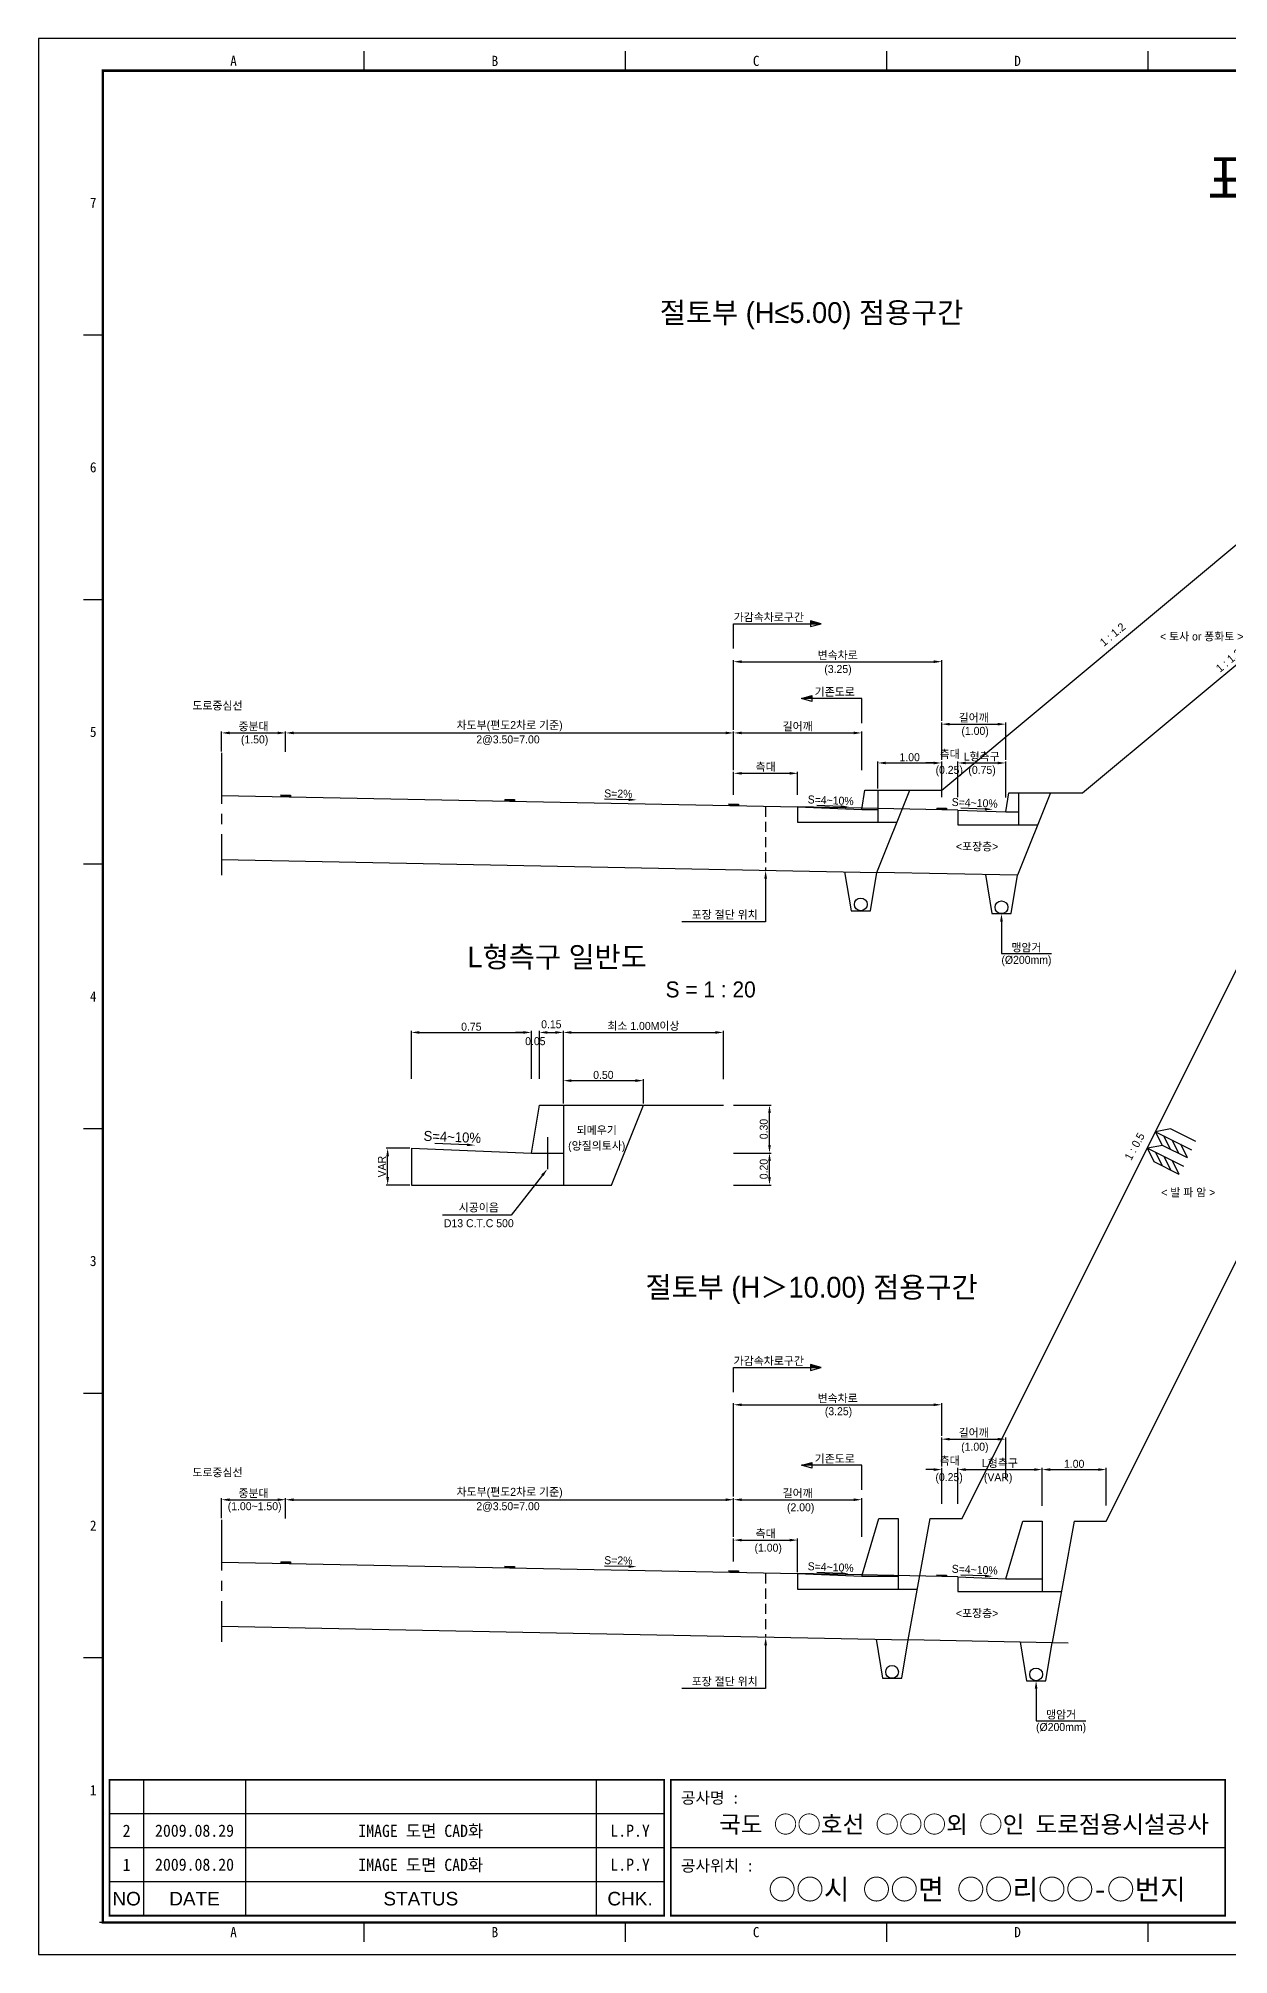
# Model space of a CAD drawing. Header units: millimetres. Extents: x 462 to 886, y -8 to 291.
# Drawn here: x 462.3 to 648.3, y -8.2 to 291.2 of the extents above; entities that cross this region are included whole.
import ezdxf
from ezdxf.enums import TextEntityAlignment as Align

# ---------------------------------------------------------------- set-up
doc = ezdxf.new("R2010")
doc.units = ezdxf.units.MM
doc.header["$LTSCALE"] = 0.25
doc.linetypes.add('CENTER', pattern=[50.8, 31.75, -6.35, 6.35, -6.35])
doc.linetypes.add('HIDDEN', pattern=[9.525, 6.35, -3.175])
for name, color, linetype in [('CC-BNCH-0005', 5, 'Continuous'), ('CC-GSTR-0004', 4, 'Continuous'), ('CZ-DIMT-0002', 7, 'Continuous'), ('CZ-EXST-0002', 22, 'Continuous'), ('CZ-LIN1-0007', 7, 'Continuous'), ('CZ-LIN2-0003', 3, 'Continuous'), ('CZ-LINE-0001', 7, 'Continuous'), ('CZ-MACL-0006', 6, 'Continuous'), ('CZ-TEXT-BOX0', 7, 'Continuous'), ('TITLE', 7, 'Continuous')]:
    doc.layers.add(name, color=color, linetype=linetype)
doc.styles.add('견고딕', font='arial.ttf')
doc.styles.add('돋움', font='')
doc.styles.add('돋음체', font='')
doc.styles.get('돋움').set_extended_font_data('Dotum')
doc.styles.get('돋음체').set_extended_font_data('DotumChe')

msp = doc.modelspace()

# ---------------------------------------------------------------- hatches: boundary and pattern name
at = {"layer": 'CZ-LIN1-0007'}
for points in [[(501.69, 172.73), (501.69, 172.98), (500.19, 173.01), (500.19, 172.76)], [(536.69, 172.03), (536.69, 172.28), (535.19, 172.31), (535.19, 172.06)], [(571.69, 171.33), (571.69, 171.58), (570.19, 171.61), (570.19, 171.36)], [(604.19, 170.68), (604.19, 170.93), (602.69, 170.96), (602.69, 170.71)], [(501.69, 52.94), (501.69, 53.19), (500.19, 53.22), (500.19, 52.97)], [(536.69, 52.24), (536.69, 52.49), (535.19, 52.52), (535.19, 52.27)], [(571.69, 51.54), (571.69, 51.79), (570.19, 51.82), (570.19, 51.57)], [(604.19, 50.89), (604.19, 51.14), (602.69, 51.17), (602.69, 50.92)]]:
    msp.add_hatch(color=256, dxfattribs=at).paths.add_polyline_path(points)
at = {"layer": 'CZ-LINE-0001'}
for points in [[(584.62, 199.76), (582.97, 200.22), (582.97, 199.76)], [(583.16, 188.08), (583.16, 188.53), (581.52, 188.08)], [(584.62, 83.56), (582.97, 84.02), (582.97, 83.56)], [(583.16, 68.28), (583.16, 68.74), (581.52, 68.28)]]:
    msp.add_hatch(color=256, dxfattribs=at).paths.add_polyline_path(points)

# ---------------------------------------------------------------- linework, layer by layer
at = {"layer": 'CC-BNCH-0005'}
for p, q in [((610.27, 160.56), (611.28, 154.46)), ((614.28, 154.46), (615.28, 160.46)), ((611.28, 154.46), (614.28, 154.46)), ((615.68, 40.71), (616.69, 34.61)), ((619.69, 34.61), (620.69, 40.61)), ((616.69, 34.61), (619.69, 34.61))]:
    msp.add_line(p, q, dxfattribs=at)
for centre in [(612.78, 155.46), (618.19, 35.61)]:
    msp.add_circle(centre, 1, dxfattribs=at)
at = {"layer": 'CC-GSTR-0004'}
for p, q in [((613.44, 170.34), (613.94, 173.34)), ((613.94, 173.34), (615.44, 173.34)), ((615.44, 173.34), (615.44, 168.34)), ((605.94, 170.64), (613.44, 170.34)), ((605.94, 170.64), (605.94, 168.34)), ((605.94, 168.34), (615.44, 168.34)), ((613.44, 170.34), (615.44, 170.34)), ((539.34, 117.06), (540.59, 124.56)), ((540.59, 124.56), (544.34, 124.56)), ((544.34, 124.56), (544.34, 112.06)), ((520.59, 117.81), (539.34, 117.06)), ((520.59, 117.81), (520.59, 112.06)), ((539.34, 117.06), (544.34, 117.06)), ((520.59, 112.06), (544.34, 112.06)), ((613.44, 50.55), (616.14, 59.55)), ((616.14, 59.55), (619.14, 59.55)), ((619.14, 59.55), (619.14, 48.55)), ((605.94, 50.85), (613.44, 50.55)), ((605.94, 50.85), (605.94, 48.55)), ((605.94, 48.55), (619.14, 48.55)), ((613.44, 50.55), (619.14, 50.55))]:
    msp.add_line(p, q, dxfattribs=at)
at = {"layer": 'CZ-EXST-0002'}
for p, q in [((603.44, 173.74), (654.55, 216.34)), ((590.94, 170.74), (591.44, 173.74)), ((591.44, 173.74), (593.44, 173.74)), ((593.3, 160.9), (598.44, 173.74)), ((593.44, 173.74), (593.44, 168.74)), ((593.44, 173.74), (603.44, 173.74)), ((490.94, 172.94), (580.94, 171.14)), ((580.94, 171.14), (590.94, 170.74)), ((580.94, 171.14), (580.94, 168.74)), ((590.94, 170.74), (593.44, 170.74)), ((580.94, 168.74), (593.44, 168.74)), ((593.44, 168.74), (596.44, 168.74)), ((490.94, 162.94), (593.3, 160.9)), ((588.28, 161), (589.3, 154.9)), ((592.3, 154.9), (593.3, 160.9)), ((589.3, 154.9), (592.3, 154.9)), ((606.64, 59.95), (653.16, 153)), ((637.91, 118.26), (636.86, 120.39)), ((636.86, 120.39), (642.49, 117.58)), ((635.57, 117.82), (641.21, 115)), ((636.62, 115.69), (635.57, 117.82)), ((637.93, 115.03), (636.88, 117.17)), ((639.21, 117.61), (638.16, 119.74)), ((640.52, 116.95), (639.47, 119.09)), ((641.83, 116.3), (640.78, 118.44)), ((640.55, 113.72), (636.62, 115.69)), ((639.23, 114.38), (638.18, 116.51)), ((640.54, 113.73), (639.49, 115.86)), ((590.94, 50.95), (593.64, 59.95)), ((593.64, 59.95), (596.64, 59.95)), ((596.64, 59.95), (596.64, 48.95)), ((598.19, 41.01), (601.64, 59.95)), ((601.64, 59.95), (606.64, 59.95)), ((490.94, 53.15), (580.94, 51.35)), ((580.94, 51.35), (580.94, 48.95)), ((580.94, 51.35), (590.94, 50.95)), ((590.94, 50.95), (596.64, 50.95)), ((580.94, 48.95), (592.94, 48.95)), ((592.94, 48.95), (596.64, 48.95)), ((596.64, 48.95), (599.64, 48.95)), ((490.94, 43.15), (598.19, 41.01)), ((593.18, 41.11), (594.19, 35.01)), ((597.19, 35.01), (598.19, 41.01)), ((594.19, 35.01), (597.19, 35.01))]:
    msp.add_line(p, q, dxfattribs=at)
for points in [[(643.12, 118.87), (639.19, 120.84), (636.86, 120.39)], [(641.84, 116.3), (637.91, 118.26), (635.57, 117.82)]]:
    msp.add_lwpolyline(points, dxfattribs=at)
for centre in [(590.8, 155.9), (595.69, 36.01)]:
    msp.add_circle(centre, 1, dxfattribs=at)
at = {"layer": 'CZ-LIN1-0007'}
for p, q in [((500.19, 173.01), (501.69, 172.98)), ((500.19, 173.01), (500.19, 172.76)), ((501.69, 172.98), (501.69, 172.73)), ((535.19, 172.31), (535.19, 172.06)), ((535.19, 172.31), (536.69, 172.28)), ((536.69, 172.28), (536.69, 172.03)), ((570.19, 171.61), (571.69, 171.58)), ((570.19, 171.61), (570.19, 171.36)), ((571.69, 171.58), (571.69, 171.33)), ((602.69, 170.96), (602.69, 170.71)), ((602.69, 170.96), (604.19, 170.93)), ((604.19, 170.93), (604.19, 170.68)), ((500.19, 53.22), (500.19, 52.97)), ((500.19, 53.22), (501.69, 53.19)), ((501.69, 53.19), (501.69, 52.94)), ((535.19, 52.52), (536.69, 52.49)), ((535.19, 52.52), (535.19, 52.27)), ((536.69, 52.49), (536.69, 52.24)), ((570.19, 51.82), (570.19, 51.57)), ((570.19, 51.82), (571.69, 51.79)), ((571.69, 51.79), (571.69, 51.54)), ((602.69, 51.17), (604.19, 51.14)), ((602.69, 51.17), (602.69, 50.92)), ((604.19, 51.14), (604.19, 50.89))]:
    msp.add_line(p, q, dxfattribs=at)
at = {"layer": 'CZ-LIN2-0003'}
for p, q in [((625.44, 173.34), (682.88, 221.21)), ((620.44, 173.34), (615.28, 160.46)), ((615.44, 173.34), (625.44, 173.34)), ((615.44, 168.34), (618.44, 168.34)), ((615.28, 160.46), (593.3, 160.9)), ((629.14, 59.55), (675.66, 152.6)), ((544.34, 124.56), (569.34, 124.56)), ((551.84, 112.06), (556.84, 124.56)), ((544.34, 112.06), (551.84, 112.06)), ((624.14, 59.55), (620.69, 40.61)), ((624.14, 59.55), (629.14, 59.55)), ((619.14, 48.55), (622.14, 48.55)), ((623.18, 40.51), (598.19, 41.01))]:
    msp.add_line(p, q, dxfattribs=at)
for points in [[(605.94, 170.64), (580.94, 171.14)], [(605.94, 50.85), (580.94, 51.35)]]:
    msp.add_lwpolyline(points, dxfattribs=at)
at = {"layer": 'CZ-LINE-0001'}
for p, q in [((570.94, 195.9), (570.94, 199.76)), ((570.94, 199.76), (584.62, 199.76)), ((584.62, 199.76), (582.97, 200.22)), ((582.97, 200.22), (582.97, 199.3)), ((582.97, 199.3), (584.62, 199.76)), ((570.94, 183.19), (570.94, 194.07)), ((572.19, 193.82), (602.19, 193.82)), ((603.44, 184.56), (603.44, 194.07)), ((581.52, 188.08), (583.16, 188.53)), ((590.94, 188.08), (581.52, 188.08)), ((583.16, 187.62), (581.52, 188.08)), ((583.16, 188.53), (583.16, 187.62)), ((590.94, 184.22), (590.94, 188.08)), ((490.94, 179.81), (490.94, 182.94)), ((492.19, 182.69), (499.69, 182.69)), ((500.94, 179.74), (500.94, 182.94)), ((500.94, 179.74), (500.94, 182.94)), ((502.19, 182.69), (569.69, 182.69)), ((570.94, 176.88), (570.94, 182.94)), ((570.94, 176.88), (570.94, 182.94)), ((572.19, 182.69), (589.69, 182.69)), ((590.94, 176.88), (590.94, 182.94)), ((603.44, 178.5), (603.44, 184.31)), ((604.69, 184.06), (612.19, 184.06)), ((613.44, 178.5), (613.44, 184.31)), ((593.44, 173.99), (593.44, 178.25)), ((594.69, 178), (602.19, 178)), ((602.19, 178), (600.94, 178)), ((603.44, 173.99), (603.44, 178.25)), ((603.44, 172.64), (603.44, 178.25)), ((605.94, 172.64), (605.94, 178.25)), ((605.94, 172.64), (605.94, 178.25)), ((607.19, 178), (612.19, 178)), ((607.19, 178), (608.44, 178)), ((613.44, 172.59), (613.44, 178.25)), ((570.94, 173.04), (570.94, 176.63)), ((572.19, 176.38), (579.69, 176.38)), ((580.94, 173.04), (580.94, 176.63)), ((520.59, 128.64), (520.59, 136.15)), ((521.84, 135.9), (538.09, 135.9)), ((538.09, 135.9), (536.84, 135.9)), ((539.34, 128.64), (539.34, 136.15)), ((539.34, 128.64), (539.34, 136.15)), ((540.59, 128.66), (540.59, 136.15)), ((540.59, 128.66), (540.59, 136.15)), ((541.84, 135.9), (543.09, 135.9)), ((541.84, 135.9), (543.09, 135.9)), ((544.34, 128.62), (544.34, 136.15)), ((544.34, 128.62), (544.34, 136.15)), ((545.59, 135.9), (568.09, 135.9)), ((569.34, 128.61), (569.34, 136.15)), ((544.34, 124.81), (544.34, 128.62)), ((545.59, 128.37), (555.59, 128.37)), ((556.84, 124.81), (556.84, 128.62)), ((570.92, 124.56), (576.79, 124.56)), ((576.54, 118.31), (576.54, 123.31)), ((520.34, 117.81), (516.64, 117.81)), ((570.92, 117.06), (576.79, 117.06)), ((570.92, 117.06), (576.79, 117.06)), ((516.89, 113.31), (516.89, 116.56)), ((576.54, 113.31), (576.54, 115.81)), ((520.34, 112.06), (516.64, 112.06)), ((570.92, 112.06), (576.79, 112.06)), ((584.62, 83.56), (582.97, 84.02)), ((582.97, 84.02), (582.97, 83.1)), ((570.94, 79.7), (570.94, 83.56)), ((570.94, 83.56), (584.62, 83.56)), ((582.97, 83.1), (584.62, 83.56)), ((570.94, 63.4), (570.94, 77.98)), ((603.44, 72.86), (603.44, 77.98)), ((572.19, 77.73), (602.19, 77.73)), ((603.44, 68.11), (603.44, 72.61)), ((604.69, 72.36), (612.19, 72.36)), ((613.44, 66.1), (613.44, 72.61)), ((581.52, 68.28), (583.16, 68.74)), ((590.94, 68.28), (581.52, 68.28)), ((583.16, 67.83), (581.52, 68.28)), ((583.16, 68.74), (583.16, 67.83)), ((590.94, 64.43), (590.94, 68.28)), ((602.19, 67.61), (600.94, 67.61)), ((603.44, 62.26), (603.44, 67.86)), ((605.94, 62.26), (605.94, 67.86)), ((605.94, 62.26), (605.94, 67.86)), ((607.19, 67.61), (617.89, 67.61)), ((607.19, 67.61), (608.44, 67.61)), ((619.14, 61.96), (619.14, 67.86)), ((619.14, 61.96), (619.14, 67.86)), ((620.39, 67.61), (627.89, 67.61)), ((629.14, 62.01), (629.14, 67.86)), ((490.94, 60.02), (490.94, 63.15)), ((492.19, 62.9), (499.69, 62.9)), ((500.94, 59.95), (500.94, 63.15)), ((500.94, 59.95), (500.94, 63.15)), ((502.19, 62.9), (569.69, 62.9)), ((570.94, 57.09), (570.94, 63.15)), ((570.94, 57.09), (570.94, 63.15)), ((572.19, 62.9), (589.69, 62.9)), ((590.94, 57.09), (590.94, 63.15)), ((570.94, 53.25), (570.94, 56.84)), ((572.19, 56.59), (579.69, 56.59)), ((580.94, 51.6), (580.94, 56.84))]:
    msp.add_line(p, q, dxfattribs=at)
at = {"layer": 'CZ-LINE-0001', "linetype": 'CENTER'}
for p, q in [((490.94, 179.56), (490.94, 160.47)), ((490.94, 59.77), (490.94, 40.68))]:
    msp.add_line(p, q, dxfattribs=at)
at = {"layer": 'CZ-LINE-0001', "linetype": 'HIDDEN'}
for p, q in [((575.94, 171.19), (575.94, 161.19)), ((575.94, 51.4), (575.94, 41.4))]:
    msp.add_line(p, q, dxfattribs=at)
at = {"layer": 'CZ-LINE-0001'}
for points in [[(554.54, 172.26), (550.79, 172.33)], [(587.68, 171.19), (583.93, 171.34)], [(610.18, 170.79), (606.43, 170.94)], [(575.94, 159.94), (575.94, 153.19), (562.85, 153.19)], [(612.78, 153.21), (612.78, 148.21), (620.57, 148.21)], [(529.28, 118.34), (524.28, 118.54)], [(541.07, 113.58), (536.2, 107.33), (525.48, 107.33)], [(554.54, 52.47), (550.79, 52.54)], [(587.68, 51.39), (583.93, 51.54)], [(610.18, 50.99), (606.43, 51.14)], [(575.94, 40.15), (575.94, 33.4), (562.85, 33.4)], [(618.19, 33.36), (618.19, 28.36), (625.98, 28.36)]]:
    msp.add_lwpolyline(points, dxfattribs=at)
for points in [[(572.19, 194.03), (572.19, 193.61), (570.94, 193.82)], [(602.19, 194.03), (602.19, 193.61), (603.44, 193.82)], [(492.19, 182.9), (492.19, 182.48), (490.94, 182.69)], [(499.69, 182.9), (499.69, 182.48), (500.94, 182.69)], [(502.19, 182.9), (502.19, 182.48), (500.94, 182.69)], [(569.69, 182.9), (569.69, 182.48), (570.94, 182.69)], [(572.19, 182.9), (572.19, 182.48), (570.94, 182.69)], [(589.69, 182.9), (589.69, 182.48), (590.94, 182.69)], [(604.69, 184.27), (604.69, 183.85), (603.44, 184.06)], [(612.19, 184.27), (612.19, 183.85), (613.44, 184.06)], [(594.69, 178.2), (594.69, 177.79), (593.44, 178)], [(602.19, 178.2), (602.19, 177.79), (603.44, 178)], [(602.19, 178.2), (602.19, 177.79), (603.44, 178)], [(607.19, 178.2), (607.19, 177.79), (605.94, 178)], [(607.19, 178.2), (607.19, 177.79), (605.94, 178)], [(612.19, 178.2), (612.19, 177.79), (613.44, 178)], [(572.19, 176.59), (572.19, 176.17), (570.94, 176.38)], [(579.69, 176.59), (579.69, 176.17), (580.94, 176.38)], [(554.54, 172.47), (555.79, 172.23), (554.54, 172.05)], [(587.69, 171.39), (588.93, 171.14), (587.68, 170.98)], [(610.19, 170.99), (611.43, 170.74), (610.18, 170.58)], [(575.73, 159.94), (575.94, 161.19), (576.15, 159.94)], [(612.57, 153.21), (612.78, 154.46), (612.99, 153.21)], [(521.84, 136.11), (521.84, 135.69), (520.59, 135.9)], [(538.09, 136.11), (538.09, 135.69), (539.34, 135.9)], [(538.09, 136.11), (538.09, 135.69), (539.34, 135.9)], [(541.84, 136.11), (541.84, 135.69), (540.59, 135.9)], [(541.84, 136.11), (541.84, 135.69), (540.59, 135.9)], [(543.09, 136.11), (543.09, 135.69), (544.34, 135.9)], [(545.59, 136.11), (545.59, 135.69), (544.34, 135.9)], [(568.09, 136.11), (568.09, 135.69), (569.34, 135.9)], [(545.59, 128.58), (545.59, 128.16), (544.34, 128.37)], [(555.59, 128.58), (555.59, 128.16), (556.84, 128.37)], [(576.33, 123.31), (576.75, 123.31), (576.54, 124.56)], [(516.68, 116.56), (517.1, 116.56), (516.89, 117.81)], [(529.29, 118.55), (530.53, 118.29), (529.27, 118.13)], [(576.33, 118.31), (576.75, 118.31), (576.54, 117.06)], [(576.33, 115.81), (576.75, 115.81), (576.54, 117.06)], [(540.9, 113.71), (541.84, 114.56), (541.23, 113.45)], [(516.68, 113.31), (517.1, 113.31), (516.89, 112.06)], [(576.33, 113.31), (576.75, 113.31), (576.54, 112.06)], [(572.19, 77.94), (572.19, 77.53), (570.94, 77.73)], [(602.19, 77.94), (602.19, 77.53), (603.44, 77.73)], [(604.69, 72.57), (604.69, 72.15), (603.44, 72.36)], [(612.19, 72.57), (612.19, 72.15), (613.44, 72.36)], [(602.19, 67.82), (602.19, 67.4), (603.44, 67.61)], [(607.19, 67.82), (607.19, 67.4), (605.94, 67.61)], [(607.19, 67.82), (607.19, 67.4), (605.94, 67.61)], [(617.89, 67.82), (617.89, 67.4), (619.14, 67.61)], [(620.39, 67.82), (620.39, 67.4), (619.14, 67.61)], [(627.89, 67.82), (627.89, 67.4), (629.14, 67.61)], [(492.19, 63.11), (492.19, 62.69), (490.94, 62.9)], [(499.69, 63.11), (499.69, 62.69), (500.94, 62.9)], [(502.19, 63.11), (502.19, 62.69), (500.94, 62.9)], [(569.69, 63.11), (569.69, 62.69), (570.94, 62.9)], [(572.19, 63.11), (572.19, 62.69), (570.94, 62.9)], [(589.69, 63.11), (589.69, 62.69), (590.94, 62.9)], [(572.19, 56.8), (572.19, 56.38), (570.94, 56.59)], [(579.69, 56.8), (579.69, 56.38), (580.94, 56.59)], [(554.54, 52.68), (555.79, 52.44), (554.54, 52.26)], [(587.69, 51.6), (588.93, 51.34), (587.68, 51.19)], [(610.19, 51.2), (611.43, 50.94), (610.18, 50.79)], [(575.73, 40.15), (575.94, 41.4), (576.15, 40.15)], [(617.98, 33.36), (618.19, 34.61), (618.4, 33.36)]]:
    msp.add_solid(points, dxfattribs=at)
at = {"layer": 'CZ-MACL-0006'}
msp.add_line((541.84, 119.56), (541.84, 114.56), dxfattribs=at)
at = {"layer": 'TITLE', "color": 7, "linetype": 'Continuous'}
for p, q in [((513.22, 286.16), (513.22, 289.19)), ((554.05, 286.16), (554.05, 289.19)), ((594.87, 286.16), (594.87, 289.19)), ((635.7, 286.16), (635.7, 289.19)), ((472.4, 244.84), (469.38, 244.84)), ((472.4, 203.51), (469.38, 203.51)), ((472.4, 162.18), (469.38, 162.18)), ((472.4, 120.85), (469.38, 120.85)), ((472.4, 79.52), (469.38, 79.52)), ((472.4, 38.19), (469.38, 38.19)), ((513.22, -6.16), (513.22, -3.14)), ((554.05, -6.16), (554.05, -3.14)), ((594.87, -6.16), (594.87, -3.14)), ((635.7, -6.16), (635.7, -3.14))]:
    msp.add_line(p, q, dxfattribs=at)
at = {"layer": 'TITLE', "ltscale": 150}
for p, q in [((478.77, 19.14), (478.77, -2.08)), ((494.68, 19.14), (494.68, -2.08)), ((549.46, 19.14), (549.46, -2.08)), ((560.07, 13.84), (473.46, 13.84)), ((560.07, 8.53), (473.46, 8.53)), ((647.74, 8.53), (561.13, 8.53)), ((560.07, 3.23), (473.46, 3.23))]:
    msp.add_line(p, q, dxfattribs=at)
at = {"layer": 'TITLE'}
msp.add_line((880.76, -3.14), (471.9, -3.14), dxfattribs=at)
msp.add_lwpolyline([(462.32, -8.17), (885.68, -8.17), (885.68, 291.2), (462.32, 291.2)], close=True, dxfattribs=at)
at = {"layer": 'TITLE', "linetype": 'Continuous', "const_width": 0.403}
msp.add_lwpolyline([(472.4, -3.14), (472.4, 286.16), (880.65, 286.16), (880.65, -3.14)], close=True, dxfattribs=at)
at = {"layer": 'TITLE', "ltscale": 150, "const_width": 0.265}
for points in [[(473.46, 19.14), (560.07, 19.14), (560.07, -2.08), (473.46, -2.08)], [(561.13, 19.14), (647.74, 19.14), (647.74, -2.08), (561.13, -2.08)]]:
    msp.add_lwpolyline(points, close=True, dxfattribs=at)

# ---------------------------------------------------------------- texts
at = {"layer": 'CZ-DIMT-0002', "style": '돋움'}
for s, p in [('가감속차로구간', (570.94, 200.78)), ('기존도로', (583.6, 189.1)), ('가감속차로구간', (570.94, 84.58)), ('기존도로', (583.6, 69.31))]:
    msp.add_text(s, height=1.25, dxfattribs=at).set_placement(p, align=Align.MIDDLE_LEFT)
for s, height, rotation, p in [('1 : 1.2', 1.25, 39.8056, (630.14, 198.07)), ('1 : 1.2', 1.25, 39.8056, (648.27, 194.01)), ('S=2%', 1.25, 358.8542, (552.93, 173.21)), ('S=4~10%', 1.25, 357.7094, (586.1, 172.17)), ('S=4~10%', 1.25, 357.7094, (608.6, 171.77)), ('S=4~10%', 1.562, 357.7094, (526.99, 119.58)), ('1 : 0.5', 1.25, 61.1443, (633.58, 118.09)), ('S=2%', 1.25, 358.8542, (552.93, 53.42)), ('S=4~10%', 1.25, 357.7094, (586.1, 52.38)), ('S=4~10%', 1.25, 357.7094, (608.6, 51.98))]:
    msp.add_text(s, height=height, rotation=rotation, dxfattribs=at).set_placement(p, align=Align.MIDDLE_CENTER)
for s, p in [('< 토사 or 퐁화토 >', (644.06, 197.76)), ('(3.25)', (587.24, 192.68)), ('도로중심선', (490.3, 186.96)), ('(1.00)', (608.66, 183.01)), ('(1.50)', (496.11, 181.68)), ('2@3.50=7.00', (535.69, 181.68)), ('(0.25)', (604.62, 176.92)), ('(0.75)', (609.75, 176.92)), ('<포장층>', (608.98, 164.95)), ('포장 절단 위치', (569.54, 154.3)), ('맹암거', (616.68, 149.17)), ('(Ø200mm)', (616.68, 147.24)), ('되메우기', (549.55, 120.62)), ('(양질의토사)', (549.55, 118.2)), ('< 발 파 암 >', (641.96, 110.91)), ('시공이음', (531.13, 108.55)), ('D13 C.T.C 500', (531.13, 106.1)), ('(3.25)', (587.32, 76.73)), ('(1.00)', (608.62, 71.18)), ('도로중심선', (490.3, 67.17)), ('(0.25)', (604.6, 66.43)), ('(VAR)', (612.26, 66.41)), ('(1.00~1.50)', (496.11, 61.89)), ('2@3.50=7.00', (535.69, 61.89)), ('(2.00)', (581.41, 61.72)), ('(1.00)', (576.34, 55.41)), ('<포장층>', (608.98, 45.16)), ('포장 절단 위치', (569.54, 34.51)), ('맹암거', (622.09, 29.33)), ('(Ø200mm)', (622.09, 27.39))]:
    msp.add_text(s, height=1.25, dxfattribs=at).set_placement(p, align=Align.MIDDLE_CENTER)
at = {"layer": 'CZ-LINE-0001', "char_height": 1.25, "attachment_point": 5, "style": '돋움'}
for s, insert in [('\\A1;변속차로', (587.19, 194.77)), ('\\A1;길어깨', (608.44, 185)), ('\\A1;중분대', (495.94, 183.64)), ('\\A1;차도부(편도2차로 기준)', (535.94, 183.73)), ('\\A1;길어깨', (580.94, 183.64)), ('\\A1;측대', (604.69, 179.32)), ('\\A1;L형측구', (609.69, 178.94)), ('\\A1;측대', (575.94, 177.33)), ('\\A1;1.00', (598.44, 178.89)), ('\\A1;0.15', (542.46, 137.17)), ('\\A1;0.75', (529.96, 136.79)), ('\\A1;0.05', (539.96, 134.53)), ('\\A1;최소 1.00M이상', (556.84, 136.85)), ('\\A1;0.50', (550.59, 129.26)), ('\\A1;변속차로', (587.19, 78.68)), ('\\A1;길어깨', (608.44, 73.3)), ('\\A1;측대', (604.69, 68.93)), ('\\A1;L형측구', (612.54, 68.56)), ('\\A1;1.00', (624.14, 68.5)), ('\\A1;중분대', (495.94, 63.85)), ('\\A1;차도부(편도2차로 기준)', (535.94, 63.94)), ('\\A1;길어깨', (580.94, 63.85)), ('\\A1;측대', (575.94, 57.54))]:
    msp.add_mtext(s, dxfattribs=dict(at, insert=insert))
at = {"layer": 'CZ-LINE-0001', "char_height": 1.25, "attachment_point": 5, "rotation": 90, "style": '돋움'}
for s, insert in [('\\A1;0.30', (575.65, 120.81)), ('\\A1;VAR', (516, 114.94)), ('\\A1;0.20', (575.65, 114.56))]:
    msp.add_mtext(s, dxfattribs=dict(at, insert=insert))
at = {"layer": 'CZ-TEXT-BOX0', "style": '돋움'}
for s, height, p in [('표준횡단면도 (3)', 6.5, (675.74, 269.29)), ('절토부 (H≤5.00) 점용구간', 3.25, (583.12, 248.36)), ('L형측구 일반도', 3.25, (543.38, 147.7)), ('절토부 (H＞10.00) 점용구간', 3.25, (583.12, 96.1))]:
    msp.add_text(s, height=height, dxfattribs=at).set_placement(p, align=Align.MIDDLE_CENTER)
msp.add_text('S = 1 : 20', height=2.5, dxfattribs=at).set_placement((560.3, 142.62), align=Align.MIDDLE_LEFT)
at = {"layer": 'TITLE', "color": 3, "linetype": 'Continuous', "style": '돋음체'}
for s, p in [('A', (492.81, 287.68)), ('B', (533.64, 287.68)), ('C', (574.46, 287.68)), ('D', (615.29, 287.68)), ('7', (470.89, 265.51)), ('6', (470.89, 224.18)), ('5', (470.89, 182.85)), ('4', (470.89, 141.52)), ('3', (470.89, 100.19)), ('2', (470.89, 58.86)), ('1', (470.89, 17.53)), ('A', (492.81, -4.65)), ('B', (533.64, -4.65)), ('C', (574.46, -4.65)), ('D', (615.29, -4.65))]:
    msp.add_text(s, height=1.59, dxfattribs=at).set_placement(p, align=Align.MIDDLE)
at = {"layer": 'TITLE', "style": '돋음체'}
for s, p in [('공사명 : ', (562.72, 15.43)), ('공사위치 :', (562.72, 4.82))]:
    msp.add_text(s, height=1.804, dxfattribs=at).set_placement(p)
at = {"layer": 'TITLE', "color": 1, "linetype": 'Continuous', "style": '돋음체'}
msp.add_text('2', height=1.91, dxfattribs=at).set_placement((476.11, 11.19), align=Align.MIDDLE)
at = {"layer": 'TITLE', "linetype": 'Continuous'}
for s, height, style, p in [('2009.08.29', 1.91, '돋음체', (486.72, 11.19)), ('L.P.Y', 1.91, '돋음체', (554.76, 11.19)), ('1', 1.91, '돋음체', (476.11, 5.88)), ('2009.08.20', 1.91, '돋음체', (486.72, 5.88)), ('L.P.Y', 1.91, '돋음체', (554.76, 5.88)), ('NO', 2.122, '견고딕', (476.11, 0.58)), ('DATE', 2.122, '견고딕', (486.72, 0.58)), ('STATUS', 2.122, '견고딕', (522.07, 0.58)), ('CHK.', 2.122, '견고딕', (554.76, 0.58))]:
    msp.add_text(s, height=height, dxfattribs=dict(at, style=style)).set_placement(p, align=Align.MIDDLE)
at = {"layer": 'TITLE', "style": '돋음체'}
for p in [(522.07, 11.19), (522.07, 5.88)]:
    msp.add_text('IMAGE 도면 CAD화', height=1.9099, dxfattribs=at).set_placement(p, align=Align.MIDDLE)
at = {"layer": 'TITLE', "color": 7, "linetype": 'Continuous', "style": '돋음체'}
for s, height, p in [('국도 ○○호선 ○○○외 ○인 도로점용시설공사', 2.7, (606.94, 12.22)), ('○○시 ○○면 ○○리○○-○번지', 3.1832, (608.96, 2.06))]:
    msp.add_text(s, height=height, dxfattribs=at).set_placement(p, align=Align.MIDDLE)

doc.saveas('drawing.dxf')
